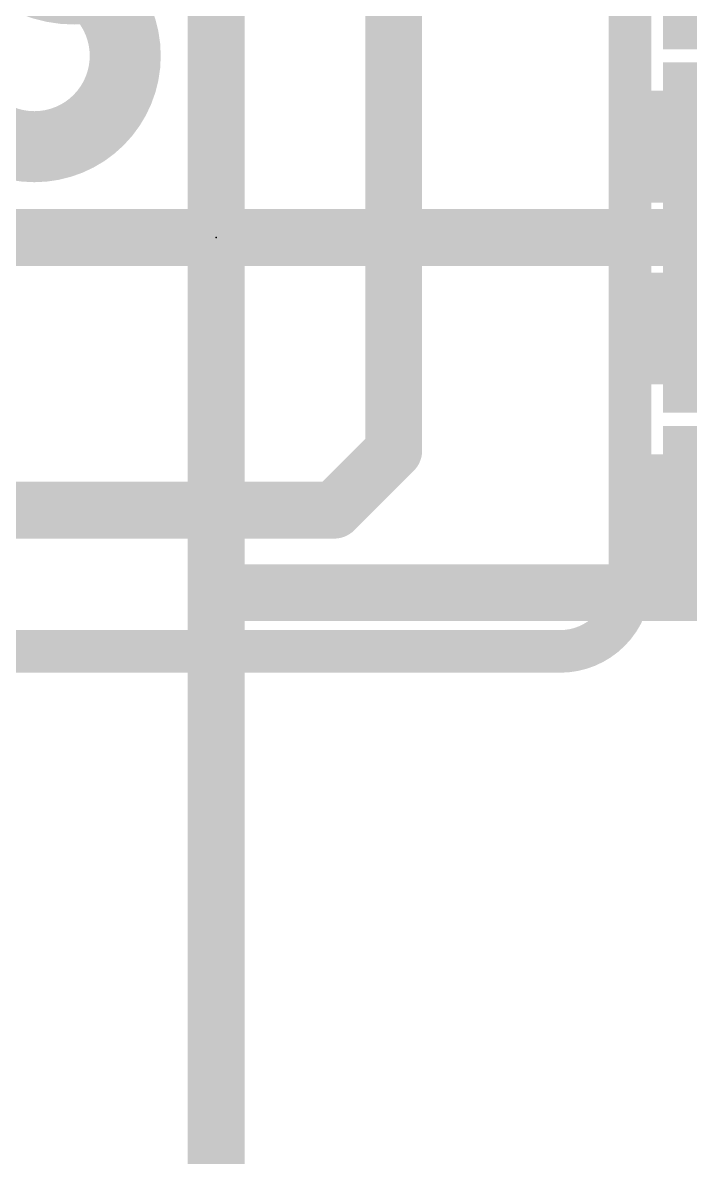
# Model space of a CAD drawing. Extents: x -98 to 45, y 0 to 29.
# Drawn here: x 14.548 to 16.936, y 14.491 to 18.549 of the extents above; entities that cross this region are included whole.
import ezdxf

# ---------------------------------------------------------------- set-up
doc = ezdxf.new("R2010")
doc.units = 0
for name, color, linetype in [('1', 12, 'CONTINUOUS'), ('16', 132, 'CONTINUOUS'), ('18', 110, 'CONTINUOUS'), ('21', 53, 'CONTINUOUS'), ('23', 53, 'CONTINUOUS'), ('29', 253, 'CONTINUOUS'), ('51', 53, 'CONTINUOUS')]:
    doc.layers.add(name, color=color, linetype=linetype)

# ---------------------------------------------------------------- blocks, each defined once
blk = doc.blocks.new('RECT')
blk.add_solid([(-0.5, -0.5), (0.5, -0.5), (-0.5, 0.5), (0.5, 0.5)])
blk = doc.blocks.new('ROUNDV')
at = {"const_width": 0.5}
blk.add_lwpolyline([(0, -0.25, 1), (0, 0.25, 1), (0, -0.25)], format="xyb", dxfattribs=at)

msp = doc.modelspace()

# ---------------------------------------------------------------- linework, layer by layer
at = {"layer": '1', "const_width": 0.2032}
for points in [[(15.24, 16.51), (15.24, 24.13)], [(15.24, 21.59), (15.24, 7.62)], [(15.875, 17.018), (15.875, 20.408)], [(15.662, 16.805), (15.875, 17.018)], [(12.99, 16.805), (15.662, 16.805)], [(29.21, 16.51), (15.24, 16.51)]]:
    msp.add_lwpolyline(points, dxfattribs=at)
at = {"layer": '1', "const_width": 0.1016}
for points in [[(15.9109, 16.9821, 1), (15.8391, 17.0539)], [(15.8242, 17.018, 1), (15.9258, 17.018)], [(15.6261, 16.8409, 1), (15.6979, 16.7691)], [(15.662, 16.7542, 1), (15.662, 16.8558)], [(15.24, 16.5608, 1), (15.24, 16.4592)], [(15.1892, 16.51, 1), (15.2908, 16.51)]]:
    msp.add_lwpolyline(points, format="xyb", dxfattribs=at)
at = {"layer": '16', "const_width": 0.2032}
msp.add_lwpolyline([(19.685, 17.78), (10.033, 17.78)], dxfattribs=at)
at = {"layer": '21', "const_width": 0.1524}
for points in [[(16.72, 19), (16.72, 16.54)], [(14, 16.3), (16.47, 16.3)]]:
    msp.add_lwpolyline(points, dxfattribs=at)
at = {"layer": '21'}
for points, const_width in [([(14.59, 18.105, 1), (14.59, 18.755, 1), (14.59, 18.105)], 0.254), ([(16.47, 16.3, 0.4142), (16.72, 16.55)], 0.1524), ([(16.7581, 16.55, 1), (16.6819, 16.55)], 0.0762), ([(16.6819, 16.54, 1), (16.7581, 16.54)], 0.0762), ([(16.47, 16.3381, 1), (16.47, 16.2619)], 0.0762), ([(16.47, 16.2619, 1), (16.47, 16.3381)], 0.0762)]:
    msp.add_lwpolyline(points, format="xyb", dxfattribs=dict(at, const_width=const_width))
at = {"layer": '23'}
msp.add_point((15.24, 17.78), dxfattribs=at)

# ---------------------------------------------------------------- block references
at = {"layer": '18', "xscale": 1.016, "yscale": 1.016}
msp.add_blockref('ROUNDV', (14.732, 19.05), dxfattribs=at)
msp.add_blockref('ROUNDV', (14.732, 19.05), dxfattribs=at)
at = {"layer": '29', "xscale": 0.6032, "yscale": 1.3032, "rotation": 270}
for p in [(17.49, 18.755), (17.49, 18.105), (17.49, 17.455), (17.49, 16.805)]:
    msp.add_blockref('RECT', p, dxfattribs=at)
at = {"layer": '51', "xscale": 0.4, "yscale": 0.9, "rotation": 270}
for p in [(17.24, 18.105), (17.24, 17.455), (17.24, 16.805)]:
    msp.add_blockref('RECT', p, dxfattribs=at)

doc.saveas('drawing.dxf')
